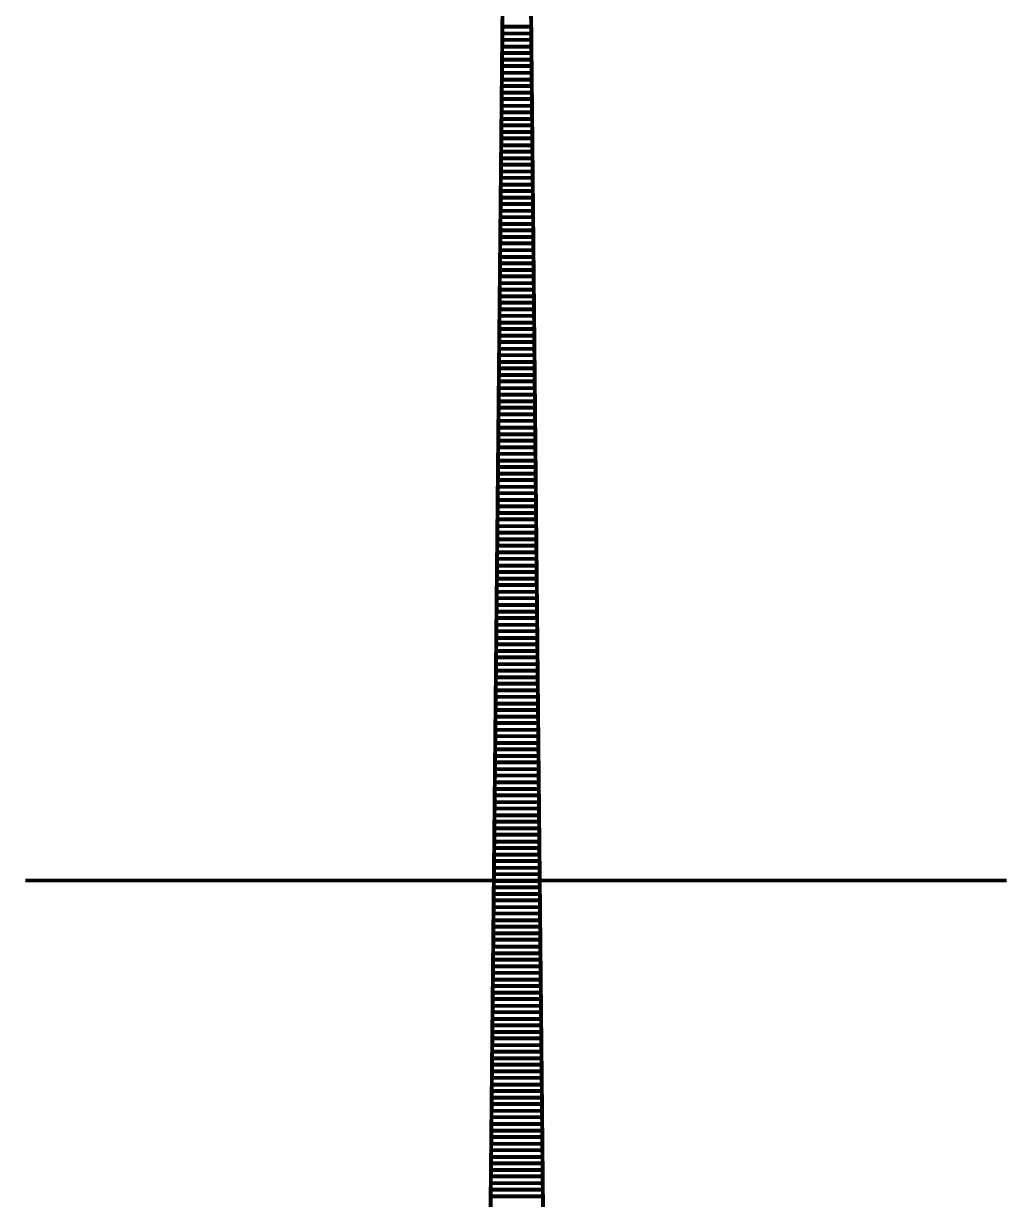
# Model space of a CAD drawing. Extents: x 489 to 720, y 1028 to 1176.
# Drawn here: x 649.241 to 652.055, y 1162.632 to 1165.993 of the extents above; entities that cross this region are included whole.
import ezdxf

# ---------------------------------------------------------------- set-up
doc = ezdxf.new("R2010")
doc.units = 0
doc.header["$MEASUREMENT"] = 0
doc.layers.add('1202', color=7, linetype='Continuous')

msp = doc.modelspace()

# ---------------------------------------------------------------- linework, layer by layer
at = {"layer": '1202', "color": 7, "linetype": 'Continuous', "ltscale": 0.045455, "const_width": 0.0112}
for points in [[(650.4497, 1150.0324), (650.6497, 1170.0438)], [(650.8509, 1150.0324), (650.6509, 1170.0438)], [(650.6088, 1165.9835), (650.6906, 1165.9835)], [(650.6088, 1165.9642), (650.6918, 1165.9642)], [(650.6088, 1165.946), (650.6918, 1165.946)], [(650.6088, 1165.9267), (650.6918, 1165.9267)], [(650.6088, 1165.9085), (650.6918, 1165.9085)], [(650.6077, 1165.8892), (650.6918, 1165.8892)], [(650.6077, 1165.871), (650.6918, 1165.871)], [(650.6077, 1165.8517), (650.6929, 1165.8517)], [(650.6077, 1165.8324), (650.6929, 1165.8324)], [(650.6077, 1165.8142), (650.6929, 1165.8142)], [(650.6077, 1165.7949), (650.6929, 1165.7949)], [(650.6066, 1165.7767), (650.6929, 1165.7767)], [(650.6066, 1165.7574), (650.6929, 1165.7574)], [(650.6066, 1165.7392), (650.6941, 1165.7392)], [(650.6066, 1165.7199), (650.6941, 1165.7199)], [(650.6066, 1165.7017), (650.6941, 1165.7017)], [(650.6066, 1165.6824), (650.6941, 1165.6824)], [(650.6066, 1165.6642), (650.6941, 1165.6642)], [(650.6054, 1165.6449), (650.6941, 1165.6449)], [(650.6054, 1165.6267), (650.6952, 1165.6267)], [(650.6054, 1165.6074), (650.6952, 1165.6074)], [(650.6054, 1165.5892), (650.6952, 1165.5892)], [(650.6054, 1165.5699), (650.6952, 1165.5699)], [(650.6043, 1165.5324), (650.6952, 1165.5324)], [(650.6054, 1165.5517), (650.6952, 1165.5517)], [(650.6043, 1165.5142), (650.6963, 1165.5142)], [(650.6043, 1165.4949), (650.6963, 1165.4949)], [(650.6043, 1165.4767), (650.6963, 1165.4767)], [(650.6043, 1165.4574), (650.6963, 1165.4574)], [(650.6043, 1165.4392), (650.6963, 1165.4392)], [(650.6031, 1165.4199), (650.6963, 1165.4199)], [(650.6031, 1165.4017), (650.6975, 1165.4017)], [(650.6031, 1165.3824), (650.6975, 1165.3824)], [(650.6031, 1165.3642), (650.6975, 1165.3642)], [(650.6031, 1165.3449), (650.6975, 1165.3449)], [(650.6031, 1165.3256), (650.6975, 1165.3256)], [(650.602, 1165.3074), (650.6975, 1165.3074)], [(650.602, 1165.2881), (650.6986, 1165.2881)], [(650.602, 1165.2699), (650.6986, 1165.2699)], [(650.602, 1165.2506), (650.6986, 1165.2506)], [(650.602, 1165.2324), (650.6986, 1165.2324)], [(650.6009, 1165.1949), (650.6986, 1165.1949)], [(650.602, 1165.2131), (650.6986, 1165.2131)], [(650.6009, 1165.1756), (650.6997, 1165.1756)], [(650.6009, 1165.1574), (650.6997, 1165.1574)], [(650.6009, 1165.1381), (650.6997, 1165.1381)], [(650.6009, 1165.1199), (650.6997, 1165.1199)], [(650.6009, 1165.1006), (650.6997, 1165.1006)], [(650.5997, 1165.0824), (650.6997, 1165.0824)], [(650.5997, 1165.0631), (650.7009, 1165.0631)], [(650.5997, 1165.0449), (650.7009, 1165.0449)], [(650.5997, 1165.0256), (650.7009, 1165.0256)], [(650.5997, 1165.0074), (650.7009, 1165.0074)], [(650.5997, 1164.9881), (650.7009, 1164.9881)], [(650.5986, 1164.9699), (650.7009, 1164.9699)], [(650.5986, 1164.9506), (650.702, 1164.9506)], [(650.5986, 1164.9324), (650.702, 1164.9324)], [(650.5986, 1164.9131), (650.702, 1164.9131)], [(650.5986, 1164.8949), (650.702, 1164.8949)], [(650.5975, 1164.8574), (650.702, 1164.8574)], [(650.5986, 1164.8756), (650.702, 1164.8756)], [(650.5975, 1164.8381), (650.7031, 1164.8381)], [(650.5975, 1164.8188), (650.7031, 1164.8188)], [(650.5975, 1164.8006), (650.7031, 1164.8006)], [(650.5975, 1164.7813), (650.7031, 1164.7813)], [(650.5975, 1164.7631), (650.7031, 1164.7631)], [(650.5963, 1164.7438), (650.7031, 1164.7438)], [(650.5963, 1164.7256), (650.7043, 1164.7256)], [(650.5963, 1164.7063), (650.7043, 1164.7063)], [(650.5963, 1164.6881), (650.7043, 1164.6881)], [(650.5963, 1164.6688), (650.7043, 1164.6688)], [(650.5963, 1164.6506), (650.7043, 1164.6506)], [(650.5952, 1164.6313), (650.7043, 1164.6313)], [(650.5952, 1164.6131), (650.7054, 1164.6131)], [(650.5952, 1164.5938), (650.7054, 1164.5938)], [(650.5952, 1164.5756), (650.7054, 1164.5756)], [(650.5952, 1164.5563), (650.7054, 1164.5563)], [(650.5941, 1164.5188), (650.7054, 1164.5188)], [(650.5952, 1164.5381), (650.7054, 1164.5381)], [(650.5941, 1164.5006), (650.7066, 1164.5006)], [(650.5941, 1164.4813), (650.7066, 1164.4813)], [(650.5941, 1164.4631), (650.7066, 1164.4631)], [(650.5941, 1164.4438), (650.7066, 1164.4438)], [(650.5941, 1164.4256), (650.7066, 1164.4256)], [(650.5929, 1164.4063), (650.7066, 1164.4063)], [(650.5929, 1164.3881), (650.7077, 1164.3881)], [(650.5929, 1164.3688), (650.7077, 1164.3688)], [(650.5929, 1164.3506), (650.7077, 1164.3506)], [(650.5929, 1164.3313), (650.7077, 1164.3313)], [(650.5918, 1164.2938), (650.7077, 1164.2938)], [(650.5929, 1164.312), (650.7077, 1164.312)], [(650.5918, 1164.2745), (650.7077, 1164.2745)], [(650.5918, 1164.2563), (650.7088, 1164.2563)], [(650.5918, 1164.237), (650.7088, 1164.237)], [(650.5918, 1164.2188), (650.7088, 1164.2188)], [(650.5906, 1164.1813), (650.7088, 1164.1813)], [(650.5918, 1164.1995), (650.7088, 1164.1995)], [(650.5906, 1164.162), (650.7088, 1164.162)], [(650.5906, 1164.1438), (650.71, 1164.1438)], [(650.5906, 1164.1245), (650.71, 1164.1245)], [(650.5906, 1164.1063), (650.71, 1164.1063)], [(650.5906, 1164.087), (650.71, 1164.087)], [(650.5895, 1164.0688), (650.71, 1164.0688)], [(650.5895, 1164.0495), (650.71, 1164.0495)], [(650.5895, 1164.0313), (650.7111, 1164.0313)], [(650.5895, 1164.012), (650.7111, 1164.012)], [(650.5895, 1163.9938), (650.7111, 1163.9938)], [(650.5884, 1163.9563), (650.7111, 1163.9563)], [(650.5895, 1163.9745), (650.7111, 1163.9745)], [(650.5884, 1163.937), (650.7111, 1163.937)], [(650.5884, 1163.9188), (650.7122, 1163.9188)], [(650.5884, 1163.8995), (650.7122, 1163.8995)], [(650.5884, 1163.8813), (650.7122, 1163.8813)], [(650.5884, 1163.862), (650.7122, 1163.862)], [(650.5884, 1163.8438), (650.7122, 1163.8438)], [(650.5872, 1163.8245), (650.7122, 1163.8245)], [(650.5872, 1163.8051), (650.7134, 1163.8051)], [(650.5872, 1163.787), (650.7134, 1163.787)], [(650.5872, 1163.7676), (650.7134, 1163.7676)], [(650.5872, 1163.7495), (650.7134, 1163.7495)], [(650.5861, 1163.712), (650.7134, 1163.712)], [(650.5872, 1163.7301), (650.7134, 1163.7301)], [(650.5861, 1163.6926), (650.7145, 1163.6926)], [(650.5861, 1163.6745), (650.7145, 1163.6745)], [(650.5861, 1163.6551), (650.7145, 1163.6551)], [(650.5861, 1163.637), (650.7145, 1163.637)], [(650.5861, 1163.6176), (650.7145, 1163.6176)], [(650.585, 1163.5995), (650.7145, 1163.5995)], [(650.585, 1163.5801), (650.7156, 1163.5801)], [(649.2463, 1163.5438), (650.6475, 1163.5438), (652.0497, 1163.5438)], [(650.585, 1163.562), (650.7156, 1163.562)], [(650.585, 1163.5426), (650.7156, 1163.5426)], [(650.585, 1163.5245), (650.7156, 1163.5245)], [(650.5838, 1163.487), (650.7156, 1163.487)], [(650.585, 1163.5051), (650.7156, 1163.5051)], [(650.5838, 1163.4676), (650.7168, 1163.4676)], [(650.5838, 1163.4495), (650.7168, 1163.4495)], [(650.5838, 1163.4301), (650.7168, 1163.4301)], [(650.5838, 1163.412), (650.7168, 1163.412)], [(650.5827, 1163.3745), (650.7168, 1163.3745)], [(650.5838, 1163.3926), (650.7168, 1163.3926)], [(650.5827, 1163.3551), (650.7179, 1163.3551)], [(650.5827, 1163.3358), (650.7179, 1163.3358)], [(650.5827, 1163.3176), (650.7179, 1163.3176)], [(650.5827, 1163.2983), (650.7179, 1163.2983)], [(650.5827, 1163.2801), (650.7179, 1163.2801)], [(650.5816, 1163.2608), (650.7179, 1163.2608)], [(650.5816, 1163.2426), (650.7191, 1163.2426)], [(650.5816, 1163.2233), (650.7191, 1163.2233)], [(650.5816, 1163.2051), (650.7191, 1163.2051)], [(650.5816, 1163.1858), (650.7191, 1163.1858)], [(650.5804, 1163.1483), (650.7191, 1163.1483)], [(650.5816, 1163.1676), (650.7191, 1163.1676)], [(650.5804, 1163.1301), (650.7202, 1163.1301)], [(650.5804, 1163.1108), (650.7202, 1163.1108)], [(650.5804, 1163.0926), (650.7202, 1163.0926)], [(650.5804, 1163.0733), (650.7202, 1163.0733)], [(650.5804, 1163.0551), (650.7202, 1163.0551)], [(650.5793, 1163.0358), (650.7202, 1163.0358)], [(650.5793, 1163.0176), (650.7213, 1163.0176)], [(650.5793, 1162.9983), (650.7213, 1162.9983)], [(650.5793, 1162.9801), (650.7213, 1162.9801)], [(650.5793, 1162.9608), (650.7213, 1162.9608)], [(650.5793, 1162.9426), (650.7213, 1162.9426)], [(650.5781, 1162.9233), (650.7213, 1162.9233)], [(650.5781, 1162.9051), (650.7225, 1162.9051)], [(650.5781, 1162.8858), (650.7225, 1162.8858)], [(650.5781, 1162.8676), (650.7225, 1162.8676)], [(650.5781, 1162.8483), (650.7225, 1162.8483)], [(650.577, 1162.8108), (650.7225, 1162.8108)], [(650.5781, 1162.829), (650.7225, 1162.829)], [(650.577, 1162.7915), (650.7236, 1162.7915)], [(650.577, 1162.7733), (650.7236, 1162.7733)], [(650.577, 1162.754), (650.7236, 1162.754)], [(650.577, 1162.7358), (650.7236, 1162.7358)], [(650.577, 1162.7165), (650.7236, 1162.7165)], [(650.5759, 1162.6983), (650.7236, 1162.6983)], [(650.5759, 1162.679), (650.7247, 1162.679)], [(650.5759, 1162.6608), (650.7247, 1162.6608)], [(650.5759, 1162.6415), (650.7247, 1162.6415)]]:
    msp.add_lwpolyline(points, dxfattribs=at)

doc.saveas('drawing.dxf')
